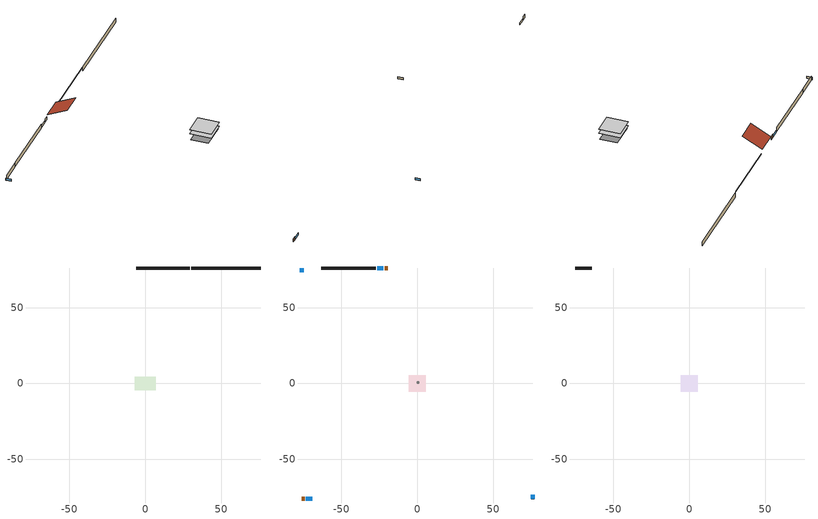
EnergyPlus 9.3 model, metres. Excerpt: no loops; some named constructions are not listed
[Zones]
conditioned basement
 floor foundation (Slab construction): -6.86,-4.57 -6.86,4.57 6.86,4.57 6.86,-4.57 z-2.13
 wall outside (RimJoistFoundation construction): 29.47,76.11 -5.89,76.11 z0.3:0.61
 wall foundation (FoundationWall construction): 76.11,76.11 30.39,76.11 z-2.13:0.3
 ceiling adiabatic (AdiabaticFloorConstruction): -5.6,5.6 -5.6,-5.6 5.6,-5.6 5.6,5.6 z0.3
ashp airloop ret air zone
 floor adiabatic (AdiabaticConst): 0,0 0,1 1,1 1,0 z0
 wall adiabatic (AdiabaticConst): 0,1 0,0 1,0 1,1 0,1 z0:1
 ceiling adiabatic (AdiabaticConst): 1,0 1,1 0,1 0,0 z1
living
 floor adiabatic (AdiabaticFloorConstruction 1): 5.6,5.6 5.6,-5.6 -5.6,-5.6 -5.6,5.6 z0.3
 wall outside (AdiabaticWallConstruction 1): -19.59,76.11 -21.42,76.11 / -76.12,-76.11 -74.29,-76.11 z0.3:2.34
 wall outside (AdiabaticWallConstruction): 76.11,-76.12 76.11,-73.37 / -22.35,76.11 -26.47,76.11 / -73.36,-76.11 -69.24,-76.11 / -76.11,76.12 -76.11,73.37 z0.3:1.52
 wall outside (Wall construction): -27.39,76.11 -63.21,76.11 z0.3:2.74
 window (WindowConstruction 2): 76.11,-76.11 76.11,-73.37 z0.31:1.52
 window (WindowConstruction): -22.35,76.11 -26.46,76.11 z0.31:1.52
 window (WindowConstruction 1): -73.36,-76.11 -69.24,-76.11 z0.31:1.52
 window (WindowConstruction 3): -76.11,76.11 -76.11,73.37 z0.31:1.52
 door (Door): -19.59,76.11 -21.42,76.11 z0.3:2.34
 door (Door 1): -76.11,-76.11 -74.29,-76.11 z0.3:2.34
unvented attic
 floor to living (FloorBelowAttic construction Reversed): -5.6,-5.6 -5.6,5.6 5.6,5.6 5.6,-5.6 z2.74
 wall outside (WallAtticGable construction): -64.14,76.11 -75.19,76.11 z0.3:2.74
 roof outside (Roof construction): -18.66,76.11,2.74 -18.66,65.52,8.04 -6.82,65.52,8.04 -6.82,76.11,2.74
[Schedule:Day:Interval]
Schedule Day 1; Schedule Day 2; Schedule Day 3; Schedule Day 4; Window shading schedule allday1 1; Window shading schedule allday1 2; Window shading schedule allday1 3; Window shading schedule allday11; Window shading schedule allday11 1; Window shading schedule allday11 2; Window shading schedule allday11 3; Window shading schedule allday12; Window shading schedule allday12 1; Window shading schedule allday12 2; Window shading schedule allday12 3; Window shading schedule allday2 1; Window shading schedule allday2 2; Window shading schedule allday2 3; Window shading schedule allday3 1; Window shading schedule allday3 2; Window shading schedule allday3 3; Window shading schedule allday4 1; Window shading schedule allday4 2; Window shading schedule allday4 3: No, 24:00, 0
Window shading schedule allday10; Window shading schedule allday10 1; Window shading schedule allday10 2; Window shading schedule allday10 3; Window shading schedule allday5 1; Window shading schedule allday5 2; Window shading schedule allday5 3; Window shading schedule allday6 1; Window shading schedule allday6 2; Window shading schedule allday6 3; Window shading schedule allday7; Window shading schedule allday7 1; Window shading schedule allday7 2; Window shading schedule allday7 3; Window shading schedule allday8; Window shading schedule allday8 1; Window shading schedule allday8 2; Window shading schedule allday8 3; Window shading schedule allday9; Window shading schedule allday9 1; Window shading schedule allday9 2; Window shading schedule allday9 3: No, 24:00, 1
[Schedule:Week:Daily]
Window shading schedule Week Rule - Jul1-Jul28: Window shading schedule allday7, Window shading schedule allday7, Window shading schedule allday7, Window shading schedule allday7, Window shading schedule allday7, Window shading schedule allday7, Window shading schedule allday7, Schedule Day 1, Schedule Day 1, Schedule Day 1, Schedule Day 1, Schedule Day 1
Window shading schedule Week Rule - Jul29-Aug4: Window shading schedule allday7, Window shading schedule allday7, Window shading schedule allday7, Window shading schedule allday8, Window shading schedule allday8, Window shading schedule allday8, Window shading schedule allday8, Schedule Day 1, Schedule Day 1, Schedule Day 1, Schedule Day 1, Schedule Day 1
Window shading schedule Week Rule - Aug5-Aug25: Window shading schedule allday8, Window shading schedule allday8, Window shading schedule allday8, Window shading schedule allday8, Window shading schedule allday8, Window shading schedule allday8, Window shading schedule allday8, Schedule Day 1, Schedule Day 1, Schedule Day 1, Schedule Day 1, Schedule Day 1
Window shading schedule Week Rule - Aug26-Sep1: Window shading schedule allday8, Window shading schedule allday8, Window shading schedule allday8, Window shading schedule allday8, Window shading schedule allday8, Window shading schedule allday8, Window shading schedule allday9, Schedule Day 1, Schedule Day 1, Schedule Day 1, Schedule Day 1, Schedule Day 1
Window shading schedule Week Rule - Sep2-Sep29: Window shading schedule allday9, Window shading schedule allday9, Window shading schedule allday9, Window shading schedule allday9, Window shading schedule allday9, Window shading schedule allday9, Window shading schedule allday9, Schedule Day 1, Schedule Day 1, Schedule Day 1, Schedule Day 1, Schedule Day 1
Window shading schedule Week Rule - Sep30-Oct6: Window shading schedule allday9, Window shading schedule allday10, Window shading schedule allday10, Window shading schedule allday10, Window shading schedule allday10, Window shading schedule allday10, Window shading schedule allday10, Schedule Day 1, Schedule Day 1, Schedule Day 1, Schedule Day 1, Schedule Day 1
Window shading schedule Week Rule - Oct7-Oct27: Window shading schedule allday10, Window shading schedule allday10, Window shading schedule allday10, Window shading schedule allday10, Window shading schedule allday10, Window shading schedule allday10, Window shading schedule allday10, Schedule Day 1, Schedule Day 1, Schedule Day 1, Schedule Day 1, Schedule Day 1
Window shading schedule Week Rule - Oct28-Nov3: Window shading schedule allday10, Window shading schedule allday10, Window shading schedule allday10, Window shading schedule allday10, Window shading schedule allday11, Window shading schedule allday11, Window shading schedule allday11, Schedule Day 1, Schedule Day 1, Schedule Day 1, Schedule Day 1, Schedule Day 1
Window shading schedule Week Rule - Nov4-Nov24: Window shading schedule allday11, Window shading schedule allday11, Window shading schedule allday11, Window shading schedule allday11, Window shading schedule allday11, Window shading schedule allday11, Window shading schedule allday11, Schedule Day 1, Schedule Day 1, Schedule Day 1, Schedule Day 1, Schedule Day 1
Window shading schedule Week Rule - Nov25-Dec1: Window shading schedule allday11, Window shading schedule allday11, Window shading schedule allday11, Window shading schedule allday11, Window shading schedule allday11, Window shading schedule allday11, Window shading schedule allday12, Schedule Day 1, Schedule Day 1, Schedule Day 1, Schedule Day 1, Schedule Day 1
Window shading schedule Week Rule - Dec2-Dec31: Window shading schedule allday12, Window shading schedule allday12, Window shading schedule allday12, Window shading schedule allday12, Window shading schedule allday12, Window shading schedule allday12, Window shading schedule allday12, Schedule Day 1, Schedule Day 1, Schedule Day 1, Schedule Day 1, Schedule Day 1
Window shading schedule 1 Week Rule - Jan1-Jan6: Schedule Day 2, Window shading schedule allday1 1, Window shading schedule allday1 1, Window shading schedule allday1 1, Window shading schedule allday1 1, Window shading schedule allday1 1, Window shading schedule allday1 1, Schedule Day 2, Schedule Day 2, Schedule Day 2, Schedule Day 2, Schedule Day 2
Window shading schedule 1 Week Rule - Jan7-Jan27: Window shading schedule allday1 1, Window shading schedule allday1 1, Window shading schedule allday1 1, Window shading schedule allday1 1, Window shading schedule allday1 1, Window shading schedule allday1 1, Window shading schedule allday1 1, Schedule Day 2, Schedule Day 2, Schedule Day 2, Schedule Day 2, Schedule Day 2
Window shading schedule 1 Week Rule - Jan28-Feb3: Window shading schedule allday1 1, Window shading schedule allday1 1, Window shading schedule allday1 1, Window shading schedule allday1 1, Window shading schedule allday2 1, Window shading schedule allday2 1, Window shading schedule allday2 1, Schedule Day 2, Schedule Day 2, Schedule Day 2, Schedule Day 2, Schedule Day 2
Window shading schedule 1 Week Rule - Feb4-Feb24: Window shading schedule allday2 1, Window shading schedule allday2 1, Window shading schedule allday2 1, Window shading schedule allday2 1, Window shading schedule allday2 1, Window shading schedule allday2 1, Window shading schedule allday2 1, Schedule Day 2, Schedule Day 2, Schedule Day 2, Schedule Day 2, Schedule Day 2
Window shading schedule 1 Week Rule - Feb25-Mar3: Window shading schedule allday2 1, Window shading schedule allday2 1, Window shading schedule allday2 1, Window shading schedule allday2 1, Window shading schedule allday3 1, Window shading schedule allday3 1, Window shading schedule allday3 1, Schedule Day 2, Schedule Day 2, Schedule Day 2, Schedule Day 2, Schedule Day 2
Window shading schedule 1 Week Rule - Mar4-Mar31: Window shading schedule allday3 1, Window shading schedule allday3 1, Window shading schedule allday3 1, Window shading schedule allday3 1, Window shading schedule allday3 1, Window shading schedule allday3 1, Window shading schedule allday3 1, Schedule Day 2, Schedule Day 2, Schedule Day 2, Schedule Day 2, Schedule Day 2
Window shading schedule 1 Week Rule - Apr1-Apr28: Window shading schedule allday4 1, Window shading schedule allday4 1, Window shading schedule allday4 1, Window shading schedule allday4 1, Window shading schedule allday4 1, Window shading schedule allday4 1, Window shading schedule allday4 1, Schedule Day 2, Schedule Day 2, Schedule Day 2, Schedule Day 2, Schedule Day 2
Window shading schedule 1 Week Rule - Apr29-May5: Window shading schedule allday4 1, Window shading schedule allday4 1, Window shading schedule allday5 1, Window shading schedule allday5 1, Window shading schedule allday5 1, Window shading schedule allday5 1, Window shading schedule allday5 1, Schedule Day 2, Schedule Day 2, Schedule Day 2, Schedule Day 2, Schedule Day 2
Window shading schedule 1 Week Rule - May6-May26: Window shading schedule allday5 1, Window shading schedule allday5 1, Window shading schedule allday5 1, Window shading schedule allday5 1, Window shading schedule allday5 1, Window shading schedule allday5 1, Window shading schedule allday5 1, Schedule Day 2, Schedule Day 2, Schedule Day 2, Schedule Day 2, Schedule Day 2
Window shading schedule 1 Week Rule - May27-Jun2: Window shading schedule allday5 1, Window shading schedule allday5 1, Window shading schedule allday5 1, Window shading schedule allday5 1, Window shading schedule allday5 1, Window shading schedule allday6 1, Window shading schedule allday6 1, Schedule Day 2, Schedule Day 2, Schedule Day 2, Schedule Day 2, Schedule Day 2
Window shading schedule 1 Week Rule - Jun3-Jun30: Window shading schedule allday6 1, Window shading schedule allday6 1, Window shading schedule allday6 1, Window shading schedule allday6 1, Window shading schedule allday6 1, Window shading schedule allday6 1, Window shading schedule allday6 1, Schedule Day 2, Schedule Day 2, Schedule Day 2, Schedule Day 2, Schedule Day 2
Window shading schedule 1 Week Rule - Jul1-Jul28: Window shading schedule allday7 1, Window shading schedule allday7 1, Window shading schedule allday7 1, Window shading schedule allday7 1, Window shading schedule allday7 1, Window shading schedule allday7 1, Window shading schedule allday7 1, Schedule Day 2, Schedule Day 2, Schedule Day 2, Schedule Day 2, Schedule Day 2
Window shading schedule 1 Week Rule - Jul29-Aug4: Window shading schedule allday7 1, Window shading schedule allday7 1, Window shading schedule allday7 1, Window shading schedule allday8 1, Window shading schedule allday8 1, Window shading schedule allday8 1, Window shading schedule allday8 1, Schedule Day 2, Schedule Day 2, Schedule Day 2, Schedule Day 2, Schedule Day 2
Window shading schedule 1 Week Rule - Aug5-Aug25: Window shading schedule allday8 1, Window shading schedule allday8 1, Window shading schedule allday8 1, Window shading schedule allday8 1, Window shading schedule allday8 1, Window shading schedule allday8 1, Window shading schedule allday8 1, Schedule Day 2, Schedule Day 2, Schedule Day 2, Schedule Day 2, Schedule Day 2
Window shading schedule 1 Week Rule - Aug26-Sep1: Window shading schedule allday8 1, Window shading schedule allday8 1, Window shading schedule allday8 1, Window shading schedule allday8 1, Window shading schedule allday8 1, Window shading schedule allday8 1, Window shading schedule allday9 1, Schedule Day 2, Schedule Day 2, Schedule Day 2, Schedule Day 2, Schedule Day 2
Window shading schedule 1 Week Rule - Sep2-Sep29: Window shading schedule allday9 1, Window shading schedule allday9 1, Window shading schedule allday9 1, Window shading schedule allday9 1, Window shading schedule allday9 1, Window shading schedule allday9 1, Window shading schedule allday9 1, Schedule Day 2, Schedule Day 2, Schedule Day 2, Schedule Day 2, Schedule Day 2
Window shading schedule 1 Week Rule - Sep30-Oct6: Window shading schedule allday9 1, Window shading schedule allday10 1, Window shading schedule allday10 1, Window shading schedule allday10 1, Window shading schedule allday10 1, Window shading schedule allday10 1, Window shading schedule allday10 1, Schedule Day 2, Schedule Day 2, Schedule Day 2, Schedule Day 2, Schedule Day 2
Window shading schedule 1 Week Rule - Oct7-Oct27: Window shading schedule allday10 1, Window shading schedule allday10 1, Window shading schedule allday10 1, Window shading schedule allday10 1, Window shading schedule allday10 1, Window shading schedule allday10 1, Window shading schedule allday10 1, Schedule Day 2, Schedule Day 2, Schedule Day 2, Schedule Day 2, Schedule Day 2
Window shading schedule 1 Week Rule - Oct28-Nov3: Window shading schedule allday10 1, Window shading schedule allday10 1, Window shading schedule allday10 1, Window shading schedule allday10 1, Window shading schedule allday11 1, Window shading schedule allday11 1, Window shading schedule allday11 1, Schedule Day 2, Schedule Day 2, Schedule Day 2, Schedule Day 2, Schedule Day 2
Window shading schedule 1 Week Rule - Nov4-Nov24: Window shading schedule allday11 1, Window shading schedule allday11 1, Window shading schedule allday11 1, Window shading schedule allday11 1, Window shading schedule allday11 1, Window shading schedule allday11 1, Window shading schedule allday11 1, Schedule Day 2, Schedule Day 2, Schedule Day 2, Schedule Day 2, Schedule Day 2
Window shading schedule 1 Week Rule - Nov25-Dec1: Window shading schedule allday11 1, Window shading schedule allday11 1, Window shading schedule allday11 1, Window shading schedule allday11 1, Window shading schedule allday11 1, Window shading schedule allday11 1, Window shading schedule allday12 1, Schedule Day 2, Schedule Day 2, Schedule Day 2, Schedule Day 2, Schedule Day 2
Window shading schedule 1 Week Rule - Dec2-Dec31: Window shading schedule allday12 1, Window shading schedule allday12 1, Window shading schedule allday12 1, Window shading schedule allday12 1, Window shading schedule allday12 1, Window shading schedule allday12 1, Window shading schedule allday12 1, Schedule Day 2, Schedule Day 2, Schedule Day 2, Schedule Day 2, Schedule Day 2
Window shading schedule 2 Week Rule - Jan1-Jan6: Schedule Day 3, Window shading schedule allday1 2, Window shading schedule allday1 2, Window shading schedule allday1 2, Window shading schedule allday1 2, Window shading schedule allday1 2, Window shading schedule allday1 2, Schedule Day 3, Schedule Day 3, Schedule Day 3, Schedule Day 3, Schedule Day 3
Window shading schedule 2 Week Rule - Jan7-Jan27: Window shading schedule allday1 2, Window shading schedule allday1 2, Window shading schedule allday1 2, Window shading schedule allday1 2, Window shading schedule allday1 2, Window shading schedule allday1 2, Window shading schedule allday1 2, Schedule Day 3, Schedule Day 3, Schedule Day 3, Schedule Day 3, Schedule Day 3
Window shading schedule 2 Week Rule - Jan28-Feb3: Window shading schedule allday1 2, Window shading schedule allday1 2, Window shading schedule allday1 2, Window shading schedule allday1 2, Window shading schedule allday2 2, Window shading schedule allday2 2, Window shading schedule allday2 2, Schedule Day 3, Schedule Day 3, Schedule Day 3, Schedule Day 3, Schedule Day 3
Window shading schedule 2 Week Rule - Feb4-Feb24: Window shading schedule allday2 2, Window shading schedule allday2 2, Window shading schedule allday2 2, Window shading schedule allday2 2, Window shading schedule allday2 2, Window shading schedule allday2 2, Window shading schedule allday2 2, Schedule Day 3, Schedule Day 3, Schedule Day 3, Schedule Day 3, Schedule Day 3
Window shading schedule 2 Week Rule - Feb25-Mar3: Window shading schedule allday2 2, Window shading schedule allday2 2, Window shading schedule allday2 2, Window shading schedule allday2 2, Window shading schedule allday3 2, Window shading schedule allday3 2, Window shading schedule allday3 2, Schedule Day 3, Schedule Day 3, Schedule Day 3, Schedule Day 3, Schedule Day 3
Window shading schedule 2 Week Rule - Mar4-Mar31: Window shading schedule allday3 2, Window shading schedule allday3 2, Window shading schedule allday3 2, Window shading schedule allday3 2, Window shading schedule allday3 2, Window shading schedule allday3 2, Window shading schedule allday3 2, Schedule Day 3, Schedule Day 3, Schedule Day 3, Schedule Day 3, Schedule Day 3
Window shading schedule 2 Week Rule - Apr1-Apr28: Window shading schedule allday4 2, Window shading schedule allday4 2, Window shading schedule allday4 2, Window shading schedule allday4 2, Window shading schedule allday4 2, Window shading schedule allday4 2, Window shading schedule allday4 2, Schedule Day 3, Schedule Day 3, Schedule Day 3, Schedule Day 3, Schedule Day 3
Window shading schedule 2 Week Rule - Apr29-May5: Window shading schedule allday4 2, Window shading schedule allday4 2, Window shading schedule allday5 2, Window shading schedule allday5 2, Window shading schedule allday5 2, Window shading schedule allday5 2, Window shading schedule allday5 2, Schedule Day 3, Schedule Day 3, Schedule Day 3, Schedule Day 3, Schedule Day 3
Window shading schedule 2 Week Rule - May6-May26: Window shading schedule allday5 2, Window shading schedule allday5 2, Window shading schedule allday5 2, Window shading schedule allday5 2, Window shading schedule allday5 2, Window shading schedule allday5 2, Window shading schedule allday5 2, Schedule Day 3, Schedule Day 3, Schedule Day 3, Schedule Day 3, Schedule Day 3
Window shading schedule 2 Week Rule - May27-Jun2: Window shading schedule allday5 2, Window shading schedule allday5 2, Window shading schedule allday5 2, Window shading schedule allday5 2, Window shading schedule allday5 2, Window shading schedule allday6 2, Window shading schedule allday6 2, Schedule Day 3, Schedule Day 3, Schedule Day 3, Schedule Day 3, Schedule Day 3
Window shading schedule 2 Week Rule - Jun3-Jun30: Window shading schedule allday6 2, Window shading schedule allday6 2, Window shading schedule allday6 2, Window shading schedule allday6 2, Window shading schedule allday6 2, Window shading schedule allday6 2, Window shading schedule allday6 2, Schedule Day 3, Schedule Day 3, Schedule Day 3, Schedule Day 3, Schedule Day 3
Window shading schedule 2 Week Rule - Jul1-Jul28: Window shading schedule allday7 2, Window shading schedule allday7 2, Window shading schedule allday7 2, Window shading schedule allday7 2, Window shading schedule allday7 2, Window shading schedule allday7 2, Window shading schedule allday7 2, Schedule Day 3, Schedule Day 3, Schedule Day 3, Schedule Day 3, Schedule Day 3
Window shading schedule 2 Week Rule - Jul29-Aug4: Window shading schedule allday7 2, Window shading schedule allday7 2, Window shading schedule allday7 2, Window shading schedule allday8 2, Window shading schedule allday8 2, Window shading schedule allday8 2, Window shading schedule allday8 2, Schedule Day 3, Schedule Day 3, Schedule Day 3, Schedule Day 3, Schedule Day 3
Window shading schedule 2 Week Rule - Aug5-Aug25: Window shading schedule allday8 2, Window shading schedule allday8 2, Window shading schedule allday8 2, Window shading schedule allday8 2, Window shading schedule allday8 2, Window shading schedule allday8 2, Window shading schedule allday8 2, Schedule Day 3, Schedule Day 3, Schedule Day 3, Schedule Day 3, Schedule Day 3
Window shading schedule 2 Week Rule - Aug26-Sep1: Window shading schedule allday8 2, Window shading schedule allday8 2, Window shading schedule allday8 2, Window shading schedule allday8 2, Window shading schedule allday8 2, Window shading schedule allday8 2, Window shading schedule allday9 2, Schedule Day 3, Schedule Day 3, Schedule Day 3, Schedule Day 3, Schedule Day 3
Window shading schedule 2 Week Rule - Sep2-Sep29: Window shading schedule allday9 2, Window shading schedule allday9 2, Window shading schedule allday9 2, Window shading schedule allday9 2, Window shading schedule allday9 2, Window shading schedule allday9 2, Window shading schedule allday9 2, Schedule Day 3, Schedule Day 3, Schedule Day 3, Schedule Day 3, Schedule Day 3
Window shading schedule 2 Week Rule - Sep30-Oct6: Window shading schedule allday9 2, Window shading schedule allday10 2, Window shading schedule allday10 2, Window shading schedule allday10 2, Window shading schedule allday10 2, Window shading schedule allday10 2, Window shading schedule allday10 2, Schedule Day 3, Schedule Day 3, Schedule Day 3, Schedule Day 3, Schedule Day 3
Window shading schedule 2 Week Rule - Oct7-Oct27: Window shading schedule allday10 2, Window shading schedule allday10 2, Window shading schedule allday10 2, Window shading schedule allday10 2, Window shading schedule allday10 2, Window shading schedule allday10 2, Window shading schedule allday10 2, Schedule Day 3, Schedule Day 3, Schedule Day 3, Schedule Day 3, Schedule Day 3
Window shading schedule 2 Week Rule - Oct28-Nov3: Window shading schedule allday10 2, Window shading schedule allday10 2, Window shading schedule allday10 2, Window shading schedule allday10 2, Window shading schedule allday11 2, Window shading schedule allday11 2, Window shading schedule allday11 2, Schedule Day 3, Schedule Day 3, Schedule Day 3, Schedule Day 3, Schedule Day 3
Window shading schedule 2 Week Rule - Nov4-Nov24: Window shading schedule allday11 2, Window shading schedule allday11 2, Window shading schedule allday11 2, Window shading schedule allday11 2, Window shading schedule allday11 2, Window shading schedule allday11 2, Window shading schedule allday11 2, Schedule Day 3, Schedule Day 3, Schedule Day 3, Schedule Day 3, Schedule Day 3
Window shading schedule 2 Week Rule - Nov25-Dec1: Window shading schedule allday11 2, Window shading schedule allday11 2, Window shading schedule allday11 2, Window shading schedule allday11 2, Window shading schedule allday11 2, Window shading schedule allday11 2, Window shading schedule allday12 2, Schedule Day 3, Schedule Day 3, Schedule Day 3, Schedule Day 3, Schedule Day 3
Window shading schedule 2 Week Rule - Dec2-Dec31: Window shading schedule allday12 2, Window shading schedule allday12 2, Window shading schedule allday12 2, Window shading schedule allday12 2, Window shading schedule allday12 2, Window shading schedule allday12 2, Window shading schedule allday12 2, Schedule Day 3, Schedule Day 3, Schedule Day 3, Schedule Day 3, Schedule Day 3
Window shading schedule 3 Week Rule - Jan1-Jan6: Schedule Day 4, Window shading schedule allday1 3, Window shading schedule allday1 3, Window shading schedule allday1 3, Window shading schedule allday1 3, Window shading schedule allday1 3, Window shading schedule allday1 3, Schedule Day 4, Schedule Day 4, Schedule Day 4, Schedule Day 4, Schedule Day 4
Window shading schedule 3 Week Rule - Jan7-Jan27: Window shading schedule allday1 3, Window shading schedule allday1 3, Window shading schedule allday1 3, Window shading schedule allday1 3, Window shading schedule allday1 3, Window shading schedule allday1 3, Window shading schedule allday1 3, Schedule Day 4, Schedule Day 4, Schedule Day 4, Schedule Day 4, Schedule Day 4
Window shading schedule 3 Week Rule - Jan28-Feb3: Window shading schedule allday1 3, Window shading schedule allday1 3, Window shading schedule allday1 3, Window shading schedule allday1 3, Window shading schedule allday2 3, Window shading schedule allday2 3, Window shading schedule allday2 3, Schedule Day 4, Schedule Day 4, Schedule Day 4, Schedule Day 4, Schedule Day 4
Window shading schedule 3 Week Rule - Feb4-Feb24: Window shading schedule allday2 3, Window shading schedule allday2 3, Window shading schedule allday2 3, Window shading schedule allday2 3, Window shading schedule allday2 3, Window shading schedule allday2 3, Window shading schedule allday2 3, Schedule Day 4, Schedule Day 4, Schedule Day 4, Schedule Day 4, Schedule Day 4
Window shading schedule 3 Week Rule - Feb25-Mar3: Window shading schedule allday2 3, Window shading schedule allday2 3, Window shading schedule allday2 3, Window shading schedule allday2 3, Window shading schedule allday3 3, Window shading schedule allday3 3, Window shading schedule allday3 3, Schedule Day 4, Schedule Day 4, Schedule Day 4, Schedule Day 4, Schedule Day 4
Window shading schedule 3 Week Rule - Mar4-Mar31: Window shading schedule allday3 3, Window shading schedule allday3 3, Window shading schedule allday3 3, Window shading schedule allday3 3, Window shading schedule allday3 3, Window shading schedule allday3 3, Window shading schedule allday3 3, Schedule Day 4, Schedule Day 4, Schedule Day 4, Schedule Day 4, Schedule Day 4
Window shading schedule 3 Week Rule - Apr1-Apr28: Window shading schedule allday4 3, Window shading schedule allday4 3, Window shading schedule allday4 3, Window shading schedule allday4 3, Window shading schedule allday4 3, Window shading schedule allday4 3, Window shading schedule allday4 3, Schedule Day 4, Schedule Day 4, Schedule Day 4, Schedule Day 4, Schedule Day 4
Window shading schedule 3 Week Rule - Apr29-May5: Window shading schedule allday4 3, Window shading schedule allday4 3, Window shading schedule allday5 3, Window shading schedule allday5 3, Window shading schedule allday5 3, Window shading schedule allday5 3, Window shading schedule allday5 3, Schedule Day 4, Schedule Day 4, Schedule Day 4, Schedule Day 4, Schedule Day 4
Window shading schedule 3 Week Rule - May6-May26: Window shading schedule allday5 3, Window shading schedule allday5 3, Window shading schedule allday5 3, Window shading schedule allday5 3, Window shading schedule allday5 3, Window shading schedule allday5 3, Window shading schedule allday5 3, Schedule Day 4, Schedule Day 4, Schedule Day 4, Schedule Day 4, Schedule Day 4
Window shading schedule 3 Week Rule - May27-Jun2: Window shading schedule allday5 3, Window shading schedule allday5 3, Window shading schedule allday5 3, Window shading schedule allday5 3, Window shading schedule allday5 3, Window shading schedule allday6 3, Window shading schedule allday6 3, Schedule Day 4, Schedule Day 4, Schedule Day 4, Schedule Day 4, Schedule Day 4
Window shading schedule 3 Week Rule - Jun3-Jun30: Window shading schedule allday6 3, Window shading schedule allday6 3, Window shading schedule allday6 3, Window shading schedule allday6 3, Window shading schedule allday6 3, Window shading schedule allday6 3, Window shading schedule allday6 3, Schedule Day 4, Schedule Day 4, Schedule Day 4, Schedule Day 4, Schedule Day 4
Window shading schedule 3 Week Rule - Jul1-Jul28: Window shading schedule allday7 3, Window shading schedule allday7 3, Window shading schedule allday7 3, Window shading schedule allday7 3, Window shading schedule allday7 3, Window shading schedule allday7 3, Window shading schedule allday7 3, Schedule Day 4, Schedule Day 4, Schedule Day 4, Schedule Day 4, Schedule Day 4
Window shading schedule 3 Week Rule - Jul29-Aug4: Window shading schedule allday7 3, Window shading schedule allday7 3, Window shading schedule allday7 3, Window shading schedule allday8 3, Window shading schedule allday8 3, Window shading schedule allday8 3, Window shading schedule allday8 3, Schedule Day 4, Schedule Day 4, Schedule Day 4, Schedule Day 4, Schedule Day 4
Window shading schedule 3 Week Rule - Aug5-Aug25: Window shading schedule allday8 3, Window shading schedule allday8 3, Window shading schedule allday8 3, Window shading schedule allday8 3, Window shading schedule allday8 3, Window shading schedule allday8 3, Window shading schedule allday8 3, Schedule Day 4, Schedule Day 4, Schedule Day 4, Schedule Day 4, Schedule Day 4
Window shading schedule 3 Week Rule - Aug26-Sep1: Window shading schedule allday8 3, Window shading schedule allday8 3, Window shading schedule allday8 3, Window shading schedule allday8 3, Window shading schedule allday8 3, Window shading schedule allday8 3, Window shading schedule allday9 3, Schedule Day 4, Schedule Day 4, Schedule Day 4, Schedule Day 4, Schedule Day 4
Window shading schedule 3 Week Rule - Sep2-Sep29: Window shading schedule allday9 3, Window shading schedule allday9 3, Window shading schedule allday9 3, Window shading schedule allday9 3, Window shading schedule allday9 3, Window shading schedule allday9 3, Window shading schedule allday9 3, Schedule Day 4, Schedule Day 4, Schedule Day 4, Schedule Day 4, Schedule Day 4
Window shading schedule 3 Week Rule - Sep30-Oct6: Window shading schedule allday9 3, Window shading schedule allday10 3, Window shading schedule allday10 3, Window shading schedule allday10 3, Window shading schedule allday10 3, Window shading schedule allday10 3, Window shading schedule allday10 3, Schedule Day 4, Schedule Day 4, Schedule Day 4, Schedule Day 4, Schedule Day 4
Window shading schedule 3 Week Rule - Oct7-Oct27: Window shading schedule allday10 3, Window shading schedule allday10 3, Window shading schedule allday10 3, Window shading schedule allday10 3, Window shading schedule allday10 3, Window shading schedule allday10 3, Window shading schedule allday10 3, Schedule Day 4, Schedule Day 4, Schedule Day 4, Schedule Day 4, Schedule Day 4
Window shading schedule 3 Week Rule - Oct28-Nov3: Window shading schedule allday10 3, Window shading schedule allday10 3, Window shading schedule allday10 3, Window shading schedule allday10 3, Window shading schedule allday11 3, Window shading schedule allday11 3, Window shading schedule allday11 3, Schedule Day 4, Schedule Day 4, Schedule Day 4, Schedule Day 4, Schedule Day 4
Window shading schedule 3 Week Rule - Nov4-Nov24: Window shading schedule allday11 3, Window shading schedule allday11 3, Window shading schedule allday11 3, Window shading schedule allday11 3, Window shading schedule allday11 3, Window shading schedule allday11 3, Window shading schedule allday11 3, Schedule Day 4, Schedule Day 4, Schedule Day 4, Schedule Day 4, Schedule Day 4
Window shading schedule 3 Week Rule - Nov25-Dec1: Window shading schedule allday11 3, Window shading schedule allday11 3, Window shading schedule allday11 3, Window shading schedule allday11 3, Window shading schedule allday11 3, Window shading schedule allday11 3, Window shading schedule allday12 3, Schedule Day 4, Schedule Day 4, Schedule Day 4, Schedule Day 4, Schedule Day 4
Window shading schedule 3 Week Rule - Dec2-Dec31: Window shading schedule allday12 3, Window shading schedule allday12 3, Window shading schedule allday12 3, Window shading schedule allday12 3, Window shading schedule allday12 3, Window shading schedule allday12 3, Window shading schedule allday12 3, Schedule Day 4, Schedule Day 4, Schedule Day 4, Schedule Day 4, Schedule Day 4
